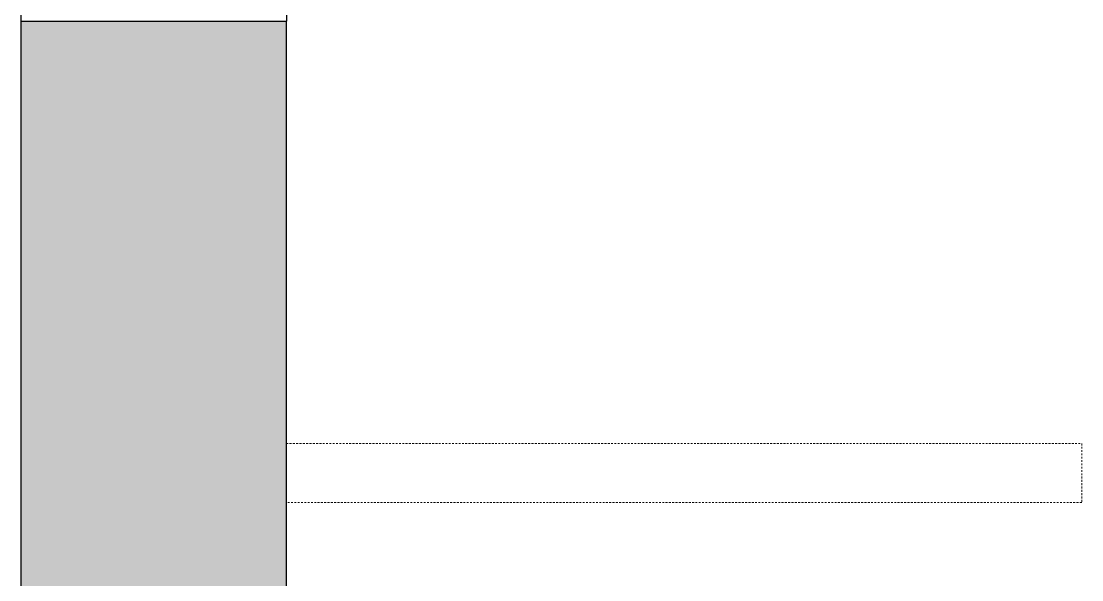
# Model space of a CAD drawing. Header units: inches. Extents: x -1176 to 1545, y -2552 to 978.
# Drawn here: x -1035.1 to -963.1, y -463.6 to -425.7 of the extents above; entities that cross this region are included whole.
import ezdxf

# ---------------------------------------------------------------- set-up
doc = ezdxf.new("R2010")
doc.units = ezdxf.units.IN
doc.header["$MEASUREMENT"] = 0
doc.linetypes.add('Demolished', pattern=[0.1875, 0.125, -0.0625])
for name, color, linetype, lineweight in [('A-GLAZ', 151, 'Continuous', 18), ('A-WALL', 113, 'Continuous', 18), ('A-WALL-PATT', 111, 'Continuous', 18)]:
    doc.layers.add(name, color=color, linetype=linetype, lineweight=lineweight)

# ---------------------------------------------------------------- blocks, each defined once
blk = doc.blocks.new('Double Hung - medium windows 3_ 1_-6826448-2nd Floor Demo')
at = {"layer": 'A-GLAZ', "color": 8, "lineweight": 30}
for p, q in [((-18.5, 9), (-17.75, 9)), ((-17.75, 4.75), (-17.75, 9)), ((17.75, 4.75), (17.75, 9)), ((18.5, 9), (17.75, 9)), ((-17.75, 6.5), (-17.75, 4.75)), ((-17.75, 6.5), (-16, 6.5)), ((-16, 6.5), (-16, 4.75)), ((16, 6.5), (16, 4.75)), ((17.75, 6.5), (16, 6.5)), ((17.75, 6.5), (17.75, 4.75)), ((-16, 5.625), (16, 5.625)), ((-17.75, 4.75), (-16, 4.75)), ((-17.75, 4.75), (-17.25, 4.75)), ((-17.25, -9), (-17.25, 4.75)), ((17.75, 4.75), (16, 4.75)), ((17.25, 4.75), (17.75, 4.75)), ((17.25, 4.75), (17.25, -9)), ((-17.25, -9), (-18.5, -9)), ((17.25, -9), (18.5, -9))]:
    blk.add_line(p, q, dxfattribs=at)

msp = doc.modelspace()

# ---------------------------------------------------------------- hatches: boundary and pattern name
at = {"layer": 'A-WALL-PATT'}
h = msp.add_hatch(color=250, dxfattribs=at)
h.paths.add_polyline_path([(-1017.062, -1266.185), (-1017.062, -1210.935), (-1035.062, -1210.935), (-1035.062, -1266.185)], flags=0)
h.paths.add_polyline_path([(-1017.062, -1169.435), (-1017.062, -1003.935), (-1035.062, -1003.935), (-1035.062, -1169.435)], flags=0)
h.paths.add_polyline_path([(-1017.062, -962.435), (-1017.062, -859.935), (-1035.062, -859.935), (-1035.062, -962.435)], flags=0)
h.paths.add_polyline_path([(-1035.062, -818.435), (-1017.062, -818.435), (-1017.062, -715.935), (-1035.062, -715.935), (-1035.062, -817.892)], flags=0)
h.paths.add_polyline_path([(-1017.062, -674.435), (-1017.062, -567.935), (-1035.062, -567.935), (-1035.062, -674.435)], flags=0)
h.paths.add_polyline_path([(-1017.062, -534.435), (-1017.062, -425.685), (-1035.062, -425.685), (-1035.062, -534.435)], flags=0)
h.paths.add_polyline_path([(-1017.062, -388.685), (-1017.062, -275.185), (-1035.062, -275.185), (-1035.062, -388.685)], flags=0)
h.paths.add_polyline_path([(-1017.062, -239.185), (-1017.062, -119.495), (-1035.062, -119.495), (-1035.062, -239.185)], flags=0)
h.paths.add_polyline_path([(-1035.062, -83.495), (-1017.062, -83.495), (-1017.062, 16.255), (-1035.062, 16.255), (-1035.062, -59.664)], flags=0)

# ---------------------------------------------------------------- linework, layer by layer
at = {"layer": 'A-WALL', "lineweight": 9}
msp.add_line((-1017.062, -388.685), (-1017.062, -425.685), dxfattribs=at)
at = {"layer": 'A-WALL', "color": 8, "lineweight": 30}
for p, q in [((-1035.062, -534.435), (-1035.062, -425.685)), ((-1035.062, -425.685), (-1017.062, -425.685)), ((-1017.062, -534.435), (-1017.062, -425.685))]:
    msp.add_line(p, q, dxfattribs=at)
at = {"layer": 'A-WALL', "color": 7, "linetype": 'Demolished', "lineweight": 9}
for p, q in [((-1017.062, -454.343), (-963.062, -454.343)), ((-963.062, -454.343), (-963.062, -458.343)), ((-963.062, -458.343), (-1017.062, -458.343))]:
    msp.add_line(p, q, dxfattribs=at)

# ---------------------------------------------------------------- block references
at = {"layer": 'A-GLAZ', "rotation": 89.99999999999991}
msp.add_blockref('Double Hung - medium windows 3_ 1_-6826448-2nd Floor Demo', (-1026.062, -407.185), dxfattribs=at)

doc.saveas('drawing.dxf')
